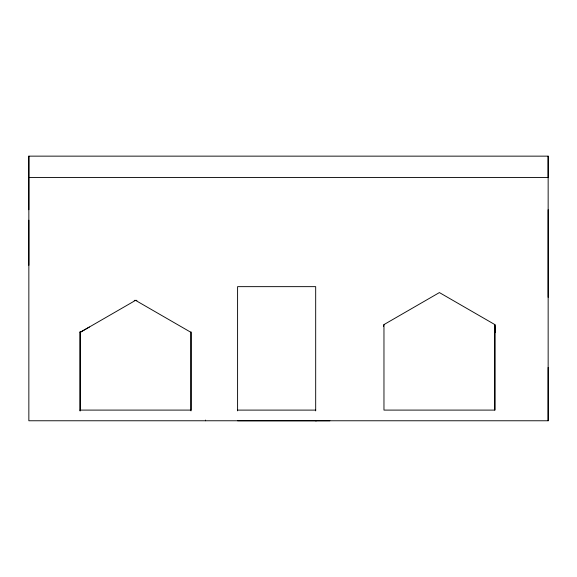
<?xml version="1.0" encoding="UTF-8"?>
<svg xmlns="http://www.w3.org/2000/svg" width="577" height="577" viewBox="0 0 577 577"><rect width="100%" height="100%" fill="white"/><g stroke="black" fill="none" stroke-linecap="round" stroke-linejoin="round"><path stroke-width="0.87" d="M28.85 177.485L548.15 177.485L548.15 156.151L28.85 156.143L28.85 420.763L548.15 420.77L548.15 367.419M191.001 410.882L191.001 331.811M383.965 324.591L383.965 410.096L494.85 410.096L494.85 324.591L439.407 292.575L383.965 324.591L383.395 326.293M548.15 420.77L548.15 156.151M237.587 420.77L316.088 420.763M89.348 327.036L80.109 332.374L135.552 300.365L191.001 332.374L191.001 410.096L80.109 410.096M134.203 300.365L136.908 300.365M237.587 410.103L315.684 410.103M329.885 420.77L315.713 420.77L316.066 420.857M495.34 332.648L494.85 324.591L494.85 410.096M205.578 420.085L205.578 420.77M548.15 209.739L548.15 297.314M315.684 410.882L315.684 286.646L237.587 286.646L237.587 410.867M28.85 156.143L28.85 209.739M28.85 220.205L28.85 265.305M80.109 331.811L80.109 410.882L80.109 331.811"/></g></svg>
